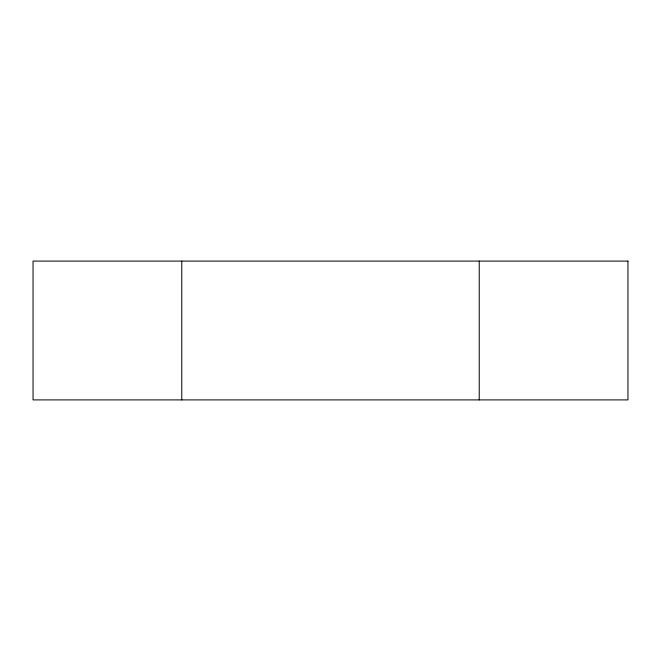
<?xml version="1.0" encoding="UTF-8"?>
<svg xmlns="http://www.w3.org/2000/svg" width="661" height="661" viewBox="0 0 661 661"><rect width="100%" height="100%" fill="white"/><g stroke="black" fill="none" stroke-linecap="round" stroke-linejoin="round"><path stroke-width="0.99" d="M479.225 261.095L479.225 399.905M181.775 261.095L181.775 399.905M627.95 261.095L33.05 261.095L33.05 399.905L627.95 399.905L627.95 261.095"/></g></svg>
